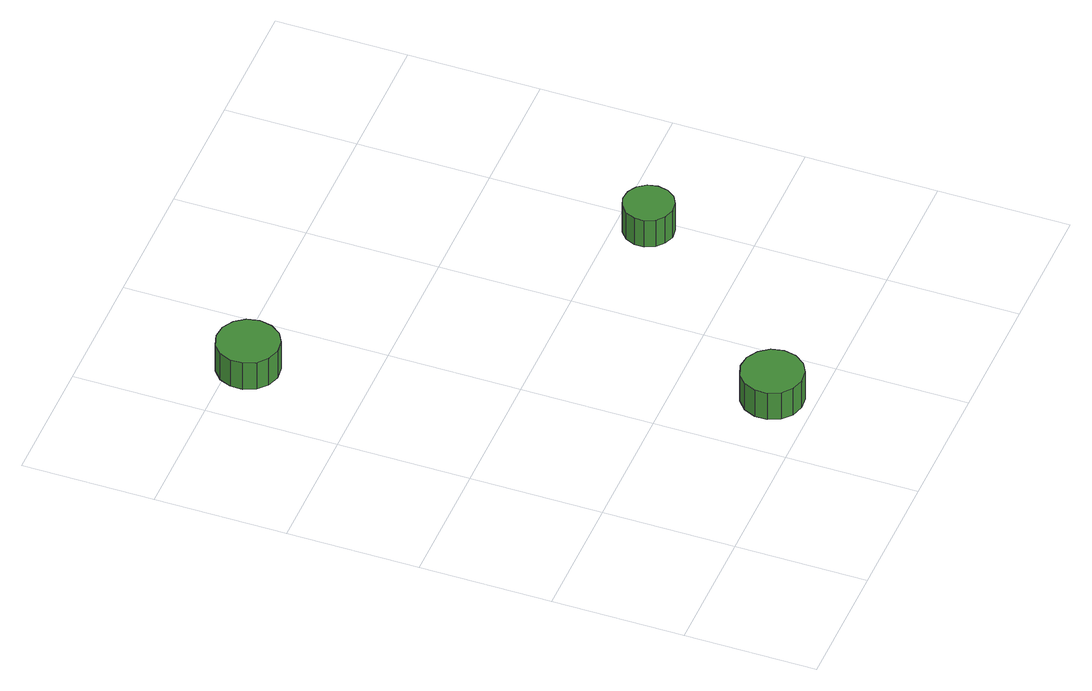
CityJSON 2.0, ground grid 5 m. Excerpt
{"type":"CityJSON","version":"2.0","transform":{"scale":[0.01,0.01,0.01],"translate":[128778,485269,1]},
"CityObjects":{
"tree1":{"type":"SolitaryVegetationObject","attributes":{"function":"something"},"geometry":[{"type":"MultiSurface","lod":"1","boundaries":[[[0,1,2,3,4,5,6,7,8,9,10,11,12,13,14]],[[15,16,17,18,19,20,21,22,23,24,25,26,27,28,29]],[[0,29,28,1]],[[1,28,27,2]],[[2,27,26,3]],[[3,26,25,4]],[[4,25,24,5]],[[5,24,23,6]],[[6,23,22,7]],[[7,22,21,8]],[[8,21,20,9]],[[9,20,19,10]],[[10,19,18,11]],[[11,18,17,12]],[[12,17,16,13]],[[13,16,15,14]],[[14,15,29,0]]]}]},
"tree2":{"type":"SolitaryVegetationObject","attributes":{"function":"something"},"geometry":[{"type":"MultiSurface","lod":"1","boundaries":[[[30,31,32,33,34,35,36,37,38,39,40,41,42,43,44]],[[45,46,47,48,49,50,51,52,53,54,55,56,57,58,59]],[[30,59,58,31]],[[31,58,57,32]],[[32,57,56,33]],[[33,56,55,34]],[[34,55,54,35]],[[35,54,53,36]],[[36,53,52,37]],[[37,52,51,38]],[[38,51,50,39]],[[39,50,49,40]],[[40,49,48,41]],[[41,48,47,42]],[[42,47,46,43]],[[43,46,45,44]],[[44,45,59,30]]]}]},
"tree3":{"type":"SolitaryVegetationObject","attributes":{"function":"something"},"geometry":[{"type":"MultiSurface","lod":"1","boundaries":[[[60,61,62,63,64,65,66,67,68,69,70,71,72,73,74]],[[75,76,77,78,79,80,81,82,83,84,85,86,87,88,89]],[[60,89,88,61]],[[61,88,87,62]],[[62,87,86,63]],[[63,86,85,64]],[[64,85,84,65]],[[65,84,83,66]],[[66,83,82,67]],[[67,82,81,68]],[[68,81,80,69]],[[69,80,79,70]],[[70,79,78,71]],[[71,78,77,72]],[[72,77,76,73]],[[73,76,75,74]],[[74,75,89,60]]]}]}
},
"vertices":[
[327,1918,186],[317,1965,186],[289,2004,186],[247,2029,186],[198,2034,186],[152,2019,186],[116,1986,186],[97,1942,186],[97,1894,186],[116,1849,186],[152,1817,186],[198,1802,186],[247,1807,186],[289,1831,186],[317,1870,186],[317,1870,61],[289,1831,61],[247,1807,61],[198,1802,61],[152,1817,61],[116,1849,61],[97,1894,61],[97,1942,61],[116,1986,61],[152,2019,61],[198,2034,61],[247,2029,61],[289,2004,61],[317,1965,61],[327,1918,61],
[897,157,131],[887,204,131],[858,243,131],[816,268,131],[768,273,131],[722,258,131],[686,225,131],[666,181,131],[666,133,131],[686,88,131],[722,56,131],[768,41,131],[816,46,131],[858,70,131],[887,109,131],[887,109,6],[858,70,6],[816,46,6],[768,41,6],[722,56,6],[686,88,6],[666,133,6],[666,181,6],[686,225,6],[722,258,6],[768,273,6],[816,268,6],[858,243,6],[887,204,6],[897,157,6],
[1505,866,170],[1497,904,170],[1474,936,170],[1440,956,170],[1401,960,170],[1364,948,170],[1334,921,170],[1318,885,170],[1318,846,170],[1334,810,170],[1364,784,170],[1401,771,170],[1440,776,170],[1474,795,170],[1497,827,170],[1497,827,45],[1474,795,45],[1440,776,45],[1401,771,45],[1364,784,45],[1334,810,45],[1318,846,45],[1318,885,45],[1334,921,45],[1364,948,45],[1401,960,45],[1440,956,45],[1474,936,45],[1497,904,45],[1505,866,45]
]}
